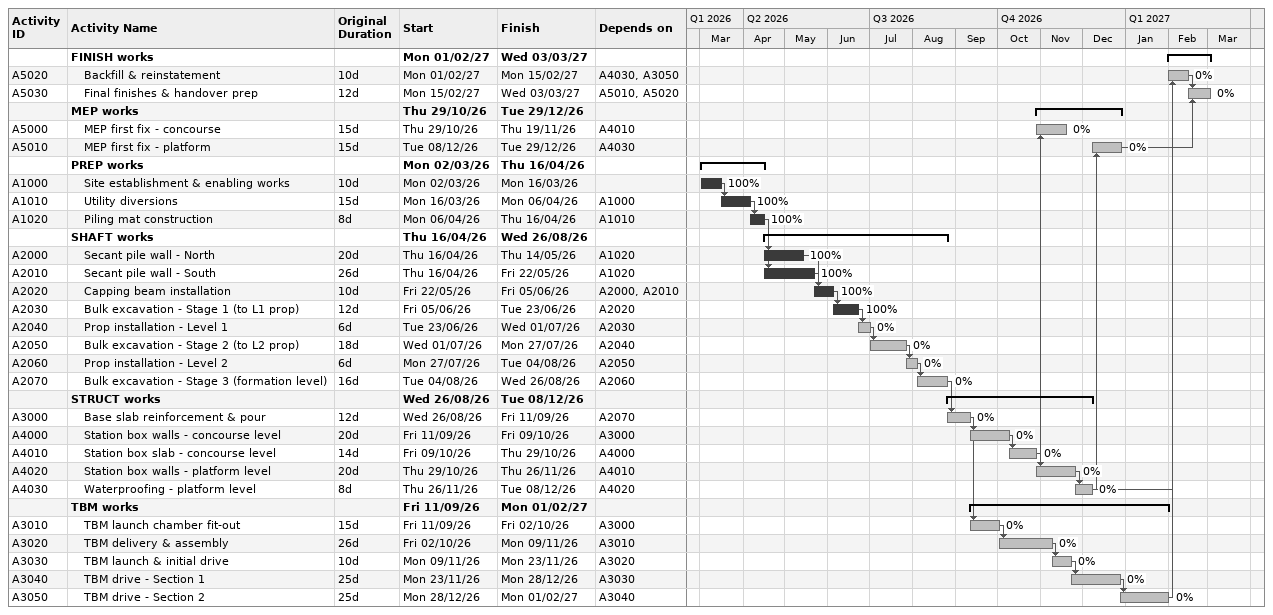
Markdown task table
| ID | Level | Task | Original duration | Start | Finish | Predecessors | % complete |
|---|---|---|---|---|---|---|---|
|  | 1 | **FINISH works** |  | 2027-02-01 | 2027-03-03 |  |  |
| A5020 | 2 | Backfill & reinstatement | 10d | 2027-02-01 | 2027-02-15 | A4030, A3050 | 0 |
| A5030 | 2 | Final finishes & handover prep | 12d | 2027-02-15 | 2027-03-03 | A5010, A5020 | 0 |
|  | 1 | **MEP works** |  | 2026-10-29 | 2026-12-29 |  |  |
| A5000 | 2 | MEP first fix - concourse | 15d | 2026-10-29 | 2026-11-19 | A4010 | 0 |
| A5010 | 2 | MEP first fix - platform | 15d | 2026-12-08 | 2026-12-29 | A4030 | 0 |
|  | 1 | **PREP works** |  | 2026-03-02 | 2026-04-16 |  |  |
| A1000 | 2 | Site establishment & enabling works | 10d | 2026-03-02 | 2026-03-16 |  | 100 |
| A1010 | 2 | Utility diversions | 15d | 2026-03-16 | 2026-04-06 | A1000 | 100 |
| A1020 | 2 | Piling mat construction | 8d | 2026-04-06 | 2026-04-16 | A1010 | 100 |
|  | 1 | **SHAFT works** |  | 2026-04-16 | 2026-08-26 |  |  |
| A2000 | 2 | Secant pile wall - North | 20d | 2026-04-16 | 2026-05-14 | A1020 | 100 |
| A2010 | 2 | Secant pile wall - South | 26d | 2026-04-16 | 2026-05-22 | A1020 | 100 |
| A2020 | 2 | Capping beam installation | 10d | 2026-05-22 | 2026-06-05 | A2000, A2010 | 100 |
| A2030 | 2 | Bulk excavation - Stage 1 (to L1 prop) | 12d | 2026-06-05 | 2026-06-23 | A2020 | 100 |
| A2040 | 2 | Prop installation - Level 1 | 6d | 2026-06-23 | 2026-07-01 | A2030 | 0 |
| A2050 | 2 | Bulk excavation - Stage 2 (to L2 prop) | 18d | 2026-07-01 | 2026-07-27 | A2040 | 0 |
| A2060 | 2 | Prop installation - Level 2 | 6d | 2026-07-27 | 2026-08-04 | A2050 | 0 |
| A2070 | 2 | Bulk excavation - Stage 3 (formation level) | 16d | 2026-08-04 | 2026-08-26 | A2060 | 0 |
|  | 1 | **STRUCT works** |  | 2026-08-26 | 2026-12-08 |  |  |
| A3000 | 2 | Base slab reinforcement & pour | 12d | 2026-08-26 | 2026-09-11 | A2070 | 0 |
| A4000 | 2 | Station box walls - concourse level | 20d | 2026-09-11 | 2026-10-09 | A3000 | 0 |
| A4010 | 2 | Station box slab - concourse level | 14d | 2026-10-09 | 2026-10-29 | A4000 | 0 |
| A4020 | 2 | Station box walls - platform level | 20d | 2026-10-29 | 2026-11-26 | A4010 | 0 |
| A4030 | 2 | Waterproofing - platform level | 8d | 2026-11-26 | 2026-12-08 | A4020 | 0 |
|  | 1 | **TBM works** |  | 2026-09-11 | 2027-02-01 |  |  |
| A3010 | 2 | TBM launch chamber fit-out | 15d | 2026-09-11 | 2026-10-02 | A3000 | 0 |
| A3020 | 2 | TBM delivery & assembly | 26d | 2026-10-02 | 2026-11-09 | A3010 | 0 |
| A3030 | 2 | TBM launch & initial drive | 10d | 2026-11-09 | 2026-11-23 | A3020 | 0 |
| A3040 | 2 | TBM drive - Section 1 | 25d | 2026-11-23 | 2026-12-28 | A3030 | 0 |
| A3050 | 2 | TBM drive - Section 2 | 25d | 2026-12-28 | 2027-02-01 | A3040 | 0 |
